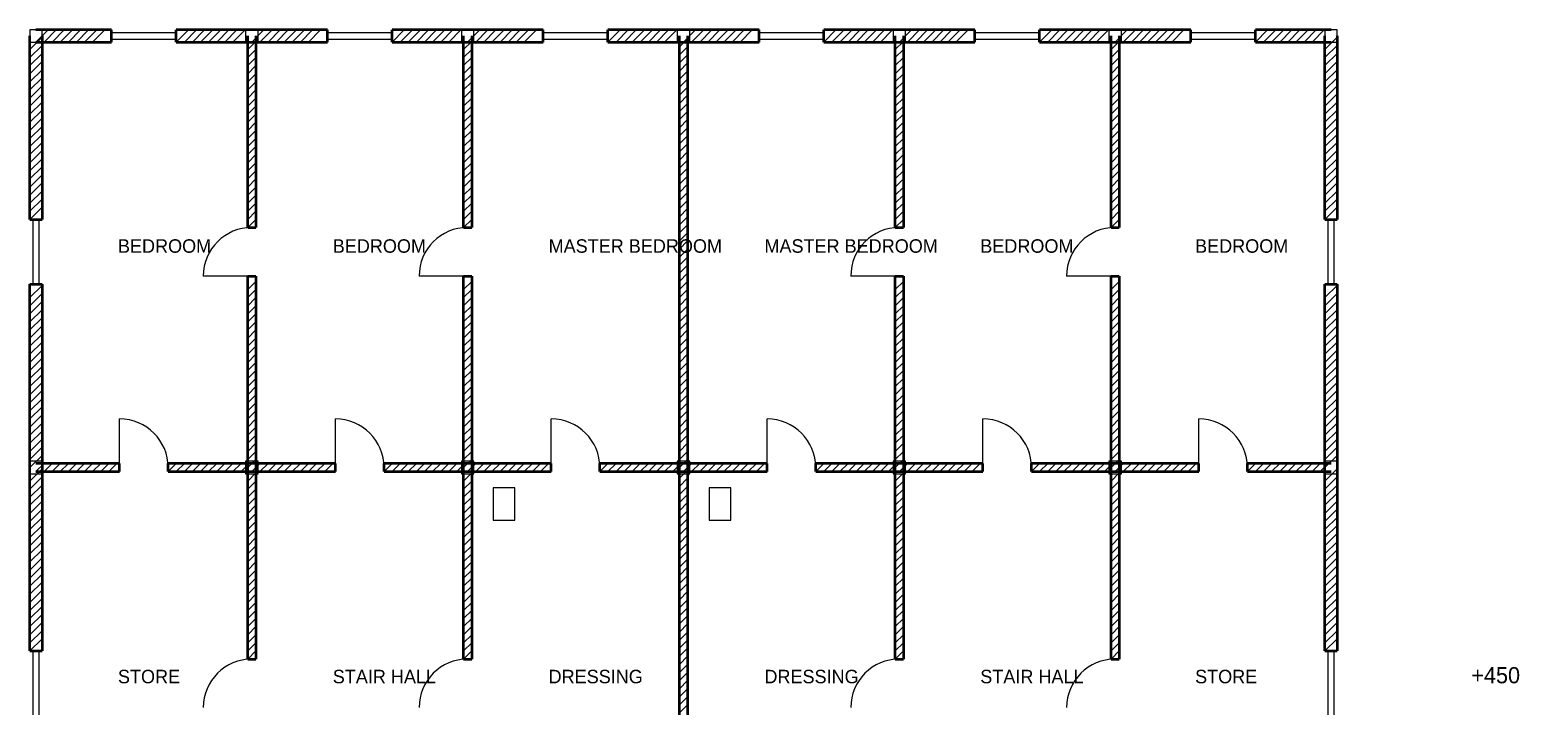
# Model space of a CAD drawing. Header units: millimetres. Extents: x -115 to 209599, y -4269 to 24115.
# Drawn here: x -115 to 27488, y 11575 to 24115 of the extents above; entities that cross this region are included whole.
import ezdxf

# ---------------------------------------------------------------- set-up
doc = ezdxf.new("R2010")
doc.units = ezdxf.units.MM
for name, color, linetype in [('COLUMN', 5, 'CONTINUOUS'), ('DOOR', 3, 'CONTINUOUS'), ('SANITARY', 7, 'CONTINUOUS'), ('TEXT', 6, 'CONTINUOUS'), ('WALL', 4, 'CONTINUOUS'), ('WIND', 2, 'CONTINUOUS')]:
    doc.layers.add(name, color=color, linetype=linetype)

msp = doc.modelspace()

# ---------------------------------------------------------------- linework, layer by layer
at = {"layer": 'COLUMN'}
for points in [[(-115, 23885), (115, 23885), (115, 24115), (-115, 24115)], [(3885, 23885), (4115, 23885), (4115, 24115), (3885, 24115)], [(7885, 23885), (8115, 23885), (8115, 24115), (7885, 24115)], [(11885, 23885), (12115, 23885), (12115, 24115), (11885, 24115)], [(15885, 23885), (16115, 23885), (16115, 24115), (15885, 24115)], [(19885, 23885), (20115, 23885), (20115, 24115), (19885, 24115)], [(23885, 23885), (24115, 23885), (24115, 24115), (23885, 24115)], [(-115, 15885), (115, 15885), (115, 16115), (-115, 16115)], [(3885, 15885), (4115, 15885), (4115, 16115), (3885, 16115)], [(7885, 15885), (8115, 15885), (8115, 16115), (7885, 16115)], [(11885, 15885), (12115, 15885), (12115, 16115), (11885, 16115)], [(15885, 15885), (16115, 15885), (16115, 16115), (15885, 16115)], [(19885, 15885), (20115, 15885), (20115, 16115), (19885, 16115)], [(23885, 15885), (24115, 15885), (24115, 16115), (23885, 16115)]]:
    msp.add_lwpolyline(points, close=True, dxfattribs=at)
at = {"layer": 'DOOR'}
for p, q in [((4000, 19550), (3100, 19550)), ((8000, 19550), (7100, 19550)), ((16000, 19550), (15100, 19550)), ((20000, 19550), (19100, 19550)), ((1550, 16000), (1550, 16900)), ((5550, 16000), (5550, 16900)), ((9550, 16000), (9550, 16900)), ((13550, 16000), (13550, 16900)), ((17550, 16000), (17550, 16900)), ((21550, 16000), (21550, 16900))]:
    msp.add_line(p, q, dxfattribs=at)
for centre, start, end in [((4000, 19550), 90, 180), ((8000, 19550), 90, 180), ((16000, 19550), 90, 180), ((20000, 19550), 90, 180), ((1550, 16000), 0, 90), ((5550, 16000), 0, 90), ((9550, 16000), 0, 90), ((13550, 16000), 0, 90), ((17550, 16000), 0, 90), ((21550, 16000), 0, 90), ((4000, 11550), 90, 180), ((8000, 11550), 90, 180), ((16000, 11550), 90, 180), ((20000, 11550), 90, 180)]:
    msp.add_arc(centre, 900, start, end, dxfattribs=at)
at = {"layer": 'SANITARY'}
for points in [[(8475, 15025), (8875, 15025), (8875, 15625), (8475, 15625)], [(12475, 15025), (12875, 15025), (12875, 15625), (12475, 15625)]]:
    msp.add_lwpolyline(points, close=True, dxfattribs=at)
at = {"layer": 'WALL', "lineweight": 50}
for p, q in [((1400, 24112.5), (0, 24112.5)), ((1400, 23887.5), (1400, 24112.5)), ((4000, 24112.5), (2600, 24112.5)), ((2600, 23887.5), (2600, 24112.5)), ((5400, 24112.5), (4000, 24112.5)), ((5400, 23887.5), (5400, 24112.5)), ((8000, 24112.5), (6600, 24112.5)), ((6600, 23887.5), (6600, 24112.5)), ((9400, 24112.5), (8000, 24112.5)), ((9400, 23887.5), (9400, 24112.5)), ((12000, 24112.5), (10600, 24112.5)), ((10600, 23887.5), (10600, 24112.5)), ((13400, 24112.5), (12000, 24112.5)), ((13400, 23887.5), (13400, 24112.5)), ((16000, 24112.5), (14600, 24112.5)), ((14600, 23887.5), (14600, 24112.5)), ((17400, 24112.5), (16000, 24112.5)), ((17400, 23887.5), (17400, 24112.5)), ((20000, 24112.5), (18600, 24112.5)), ((18600, 23887.5), (18600, 24112.5)), ((21400, 24112.5), (20000, 24112.5)), ((21400, 23887.5), (21400, 24112.5)), ((24000, 24112.5), (22600, 24112.5)), ((22600, 23887.5), (22600, 24112.5)), ((-112.5, 20600), (-112.5, 24000)), ((0, 23887.5), (1400, 23887.5)), ((112.5, 24000), (112.5, 20600)), ((2600, 23887.5), (4000, 23887.5)), ((3925, 20450), (3925, 24000)), ((4000, 23887.5), (5400, 23887.5)), ((4075, 24000), (4075, 20450)), ((6600, 23887.5), (8000, 23887.5)), ((7925, 20450), (7925, 24000)), ((8000, 23887.5), (9400, 23887.5)), ((8075, 24000), (8075, 20450)), ((10600, 23887.5), (12000, 23887.5)), ((11925, 16000), (11925, 24000)), ((12000, 23887.5), (13400, 23887.5)), ((12075, 24000), (12075, 16000)), ((14600, 23887.5), (16000, 23887.5)), ((15925, 20450), (15925, 24000)), ((16000, 23887.5), (17400, 23887.5)), ((16075, 24000), (16075, 20450)), ((18600, 23887.5), (20000, 23887.5)), ((19925, 20450), (19925, 24000)), ((20000, 23887.5), (21400, 23887.5)), ((20075, 24000), (20075, 20450)), ((22600, 23887.5), (24000, 23887.5)), ((23887.5, 20600), (23887.5, 24000)), ((24112.5, 24000), (24112.5, 20600)), ((-112.5, 20600), (112.5, 20600)), ((3925, 20450), (4075, 20450)), ((7925, 20450), (8075, 20450)), ((15925, 20450), (16075, 20450)), ((19925, 20450), (20075, 20450)), ((23887.5, 20600), (24112.5, 20600)), ((-112.5, 16000), (-112.5, 19400)), ((-112.5, 19400), (112.5, 19400)), ((112.5, 19400), (112.5, 16000)), ((3925, 16000), (3925, 19550)), ((3925, 19550), (4075, 19550)), ((4075, 19550), (4075, 16000)), ((7925, 16000), (7925, 19550)), ((7925, 19550), (8075, 19550)), ((8075, 19550), (8075, 16000)), ((15925, 16000), (15925, 19550)), ((15925, 19550), (16075, 19550)), ((16075, 19550), (16075, 16000)), ((19925, 16000), (19925, 19550)), ((19925, 19550), (20075, 19550)), ((20075, 19550), (20075, 16000)), ((23887.5, 16000), (23887.5, 19400)), ((23887.5, 19400), (24112.5, 19400)), ((24112.5, 19400), (24112.5, 16000)), ((1550, 16075), (0, 16075)), ((1550, 15925), (1550, 16075)), ((4000, 16075), (2450, 16075)), ((2450, 15925), (2450, 16075)), ((5550, 16075), (4000, 16075)), ((5550, 15925), (5550, 16075)), ((8000, 16075), (6450, 16075)), ((6450, 15925), (6450, 16075)), ((9550, 16075), (8000, 16075)), ((9550, 15925), (9550, 16075)), ((12000, 16075), (10450, 16075)), ((10450, 15925), (10450, 16075)), ((13550, 16075), (12000, 16075)), ((13550, 15925), (13550, 16075)), ((16000, 16075), (14450, 16075)), ((14450, 15925), (14450, 16075)), ((17550, 16075), (16000, 16075)), ((17550, 15925), (17550, 16075)), ((20000, 16075), (18450, 16075)), ((18450, 15925), (18450, 16075)), ((21550, 16075), (20000, 16075)), ((21550, 15925), (21550, 16075)), ((24000, 16075), (22450, 16075)), ((22450, 15925), (22450, 16075)), ((-112.5, 12600), (-112.5, 16000)), ((0, 15925), (1550, 15925)), ((112.5, 16000), (112.5, 12600)), ((2450, 15925), (4000, 15925)), ((3925, 12450), (3925, 16000)), ((4000, 15925), (5550, 15925)), ((4075, 16000), (4075, 12450)), ((6450, 15925), (8000, 15925)), ((7925, 12450), (7925, 16000)), ((8000, 15925), (9550, 15925)), ((8075, 16000), (8075, 12450)), ((10450, 15925), (12000, 15925)), ((11925, 8000), (11925, 16000)), ((12000, 15925), (13550, 15925)), ((12075, 16000), (12075, 8000)), ((14450, 15925), (16000, 15925)), ((15925, 12450), (15925, 16000)), ((16000, 15925), (17550, 15925)), ((16075, 16000), (16075, 12450)), ((18450, 15925), (20000, 15925)), ((19925, 12450), (19925, 16000)), ((20000, 15925), (21550, 15925)), ((20075, 16000), (20075, 12450)), ((22450, 15925), (24000, 15925)), ((23887.5, 12600), (23887.5, 16000)), ((24112.5, 16000), (24112.5, 12600)), ((-112.5, 12600), (112.5, 12600)), ((3925, 12450), (4075, 12450)), ((7925, 12450), (8075, 12450)), ((15925, 12450), (16075, 12450)), ((19925, 12450), (20075, 12450)), ((23887.5, 12600), (24112.5, 12600))]:
    msp.add_line(p, q, dxfattribs=at)
at = {"layer": 'WALL'}
for p, q in [((0, 23887.5), (225, 24112.5)), ((150, 23887.5), (375, 24112.5)), ((300, 23887.5), (525, 24112.5)), ((450, 23887.5), (675, 24112.5)), ((600, 23887.5), (825, 24112.5)), ((750, 23887.5), (975, 24112.5)), ((900, 23887.5), (1125, 24112.5)), ((1050, 23887.5), (1275, 24112.5)), ((2600, 23887.5), (2825, 24112.5)), ((2750, 23887.5), (2975, 24112.5)), ((2900, 23887.5), (3125, 24112.5)), ((3050, 23887.5), (3275, 24112.5)), ((3200, 23887.5), (3425, 24112.5)), ((3350, 23887.5), (3575, 24112.5)), ((3500, 23887.5), (3725, 24112.5)), ((3650, 23887.5), (3875, 24112.5)), ((4000, 23887.5), (4225, 24112.5)), ((4150, 23887.5), (4375, 24112.5)), ((4300, 23887.5), (4525, 24112.5)), ((4450, 23887.5), (4675, 24112.5)), ((4600, 23887.5), (4825, 24112.5)), ((4750, 23887.5), (4975, 24112.5)), ((4900, 23887.5), (5125, 24112.5)), ((5050, 23887.5), (5275, 24112.5)), ((6600, 23887.5), (6825, 24112.5)), ((6750, 23887.5), (6975, 24112.5)), ((6900, 23887.5), (7125, 24112.5)), ((7050, 23887.5), (7275, 24112.5)), ((7200, 23887.5), (7425, 24112.5)), ((7350, 23887.5), (7575, 24112.5)), ((7500, 23887.5), (7725, 24112.5)), ((7650, 23887.5), (7875, 24112.5)), ((8000, 23887.5), (8225, 24112.5)), ((8150, 23887.5), (8375, 24112.5)), ((8300, 23887.5), (8525, 24112.5)), ((8450, 23887.5), (8675, 24112.5)), ((8600, 23887.5), (8825, 24112.5)), ((8750, 23887.5), (8975, 24112.5)), ((8900, 23887.5), (9125, 24112.5)), ((9050, 23887.5), (9275, 24112.5)), ((10600, 23887.5), (10825, 24112.5)), ((10750, 23887.5), (10975, 24112.5)), ((10900, 23887.5), (11125, 24112.5)), ((11050, 23887.5), (11275, 24112.5)), ((11200, 23887.5), (11425, 24112.5)), ((11350, 23887.5), (11575, 24112.5)), ((11500, 23887.5), (11725, 24112.5)), ((11650, 23887.5), (11875, 24112.5)), ((12000, 23887.5), (12225, 24112.5)), ((12150, 23887.5), (12375, 24112.5)), ((12300, 23887.5), (12525, 24112.5)), ((12450, 23887.5), (12675, 24112.5)), ((12600, 23887.5), (12825, 24112.5)), ((12750, 23887.5), (12975, 24112.5)), ((12900, 23887.5), (13125, 24112.5)), ((13050, 23887.5), (13275, 24112.5)), ((14600, 23887.5), (14825, 24112.5)), ((14750, 23887.5), (14975, 24112.5)), ((14900, 23887.5), (15125, 24112.5)), ((15050, 23887.5), (15275, 24112.5)), ((15200, 23887.5), (15425, 24112.5)), ((15350, 23887.5), (15575, 24112.5)), ((15500, 23887.5), (15725, 24112.5)), ((15650, 23887.5), (15875, 24112.5)), ((16000, 23887.5), (16225, 24112.5)), ((16150, 23887.5), (16375, 24112.5)), ((16300, 23887.5), (16525, 24112.5)), ((16450, 23887.5), (16675, 24112.5)), ((16600, 23887.5), (16825, 24112.5)), ((16750, 23887.5), (16975, 24112.5)), ((16900, 23887.5), (17125, 24112.5)), ((17050, 23887.5), (17275, 24112.5)), ((18600, 23887.5), (18825, 24112.5)), ((18750, 23887.5), (18975, 24112.5)), ((18900, 23887.5), (19125, 24112.5)), ((19050, 23887.5), (19275, 24112.5)), ((19200, 23887.5), (19425, 24112.5)), ((19350, 23887.5), (19575, 24112.5)), ((19500, 23887.5), (19725, 24112.5)), ((19650, 23887.5), (19875, 24112.5)), ((20000, 23887.5), (20225, 24112.5)), ((20150, 23887.5), (20375, 24112.5)), ((20300, 23887.5), (20525, 24112.5)), ((20450, 23887.5), (20675, 24112.5)), ((20600, 23887.5), (20825, 24112.5)), ((20750, 23887.5), (20975, 24112.5)), ((20900, 23887.5), (21125, 24112.5)), ((21050, 23887.5), (21275, 24112.5)), ((22600, 23887.5), (22825, 24112.5)), ((22750, 23887.5), (22975, 24112.5)), ((22900, 23887.5), (23125, 24112.5)), ((23050, 23887.5), (23275, 24112.5)), ((23200, 23887.5), (23425, 24112.5)), ((23350, 23887.5), (23575, 24112.5)), ((23500, 23887.5), (23725, 24112.5)), ((23650, 23887.5), (23875, 24112.5)), ((-112.5, 23750), (112.5, 23975)), ((-112.5, 23600), (112.5, 23825)), ((3925, 23750), (4075, 23900)), ((3925, 23600), (4075, 23750)), ((7925, 23750), (8075, 23900)), ((7925, 23600), (8075, 23750)), ((11925, 23800), (12075, 23950)), ((11925, 23650), (12075, 23800)), ((15925, 23750), (16075, 23900)), ((15925, 23600), (16075, 23750)), ((19925, 23750), (20075, 23900)), ((19925, 23600), (20075, 23750)), ((23887.5, 23750), (24112.5, 23975)), ((23887.5, 23600), (24112.5, 23825)), ((-112.5, 23450), (112.5, 23675)), ((-112.5, 23300), (112.5, 23525)), ((3925, 23450), (4075, 23600)), ((7925, 23450), (8075, 23600)), ((11925, 23500), (12075, 23650)), ((11925, 23350), (12075, 23500)), ((15925, 23450), (16075, 23600)), ((19925, 23450), (20075, 23600)), ((23887.5, 23450), (24112.5, 23675)), ((23887.5, 23300), (24112.5, 23525)), ((-112.5, 23150), (112.5, 23375)), ((-112.5, 23000), (112.5, 23225)), ((3925, 23300), (4075, 23450)), ((3925, 23150), (4075, 23300)), ((7925, 23300), (8075, 23450)), ((7925, 23150), (8075, 23300)), ((11925, 23200), (12075, 23350)), ((11925, 23050), (12075, 23200)), ((15925, 23300), (16075, 23450)), ((15925, 23150), (16075, 23300)), ((19925, 23300), (20075, 23450)), ((19925, 23150), (20075, 23300)), ((23887.5, 23150), (24112.5, 23375)), ((23887.5, 23000), (24112.5, 23225)), ((-112.5, 22850), (112.5, 23075)), ((-112.5, 22700), (112.5, 22925)), ((3925, 23000), (4075, 23150)), ((3925, 22850), (4075, 23000)), ((7925, 23000), (8075, 23150)), ((7925, 22850), (8075, 23000)), ((11925, 22900), (12075, 23050)), ((15925, 23000), (16075, 23150)), ((15925, 22850), (16075, 23000)), ((19925, 23000), (20075, 23150)), ((19925, 22850), (20075, 23000)), ((23887.5, 22850), (24112.5, 23075)), ((23887.5, 22700), (24112.5, 22925)), ((-112.5, 22550), (112.5, 22775)), ((3925, 22700), (4075, 22850)), ((3925, 22550), (4075, 22700)), ((7925, 22700), (8075, 22850)), ((7925, 22550), (8075, 22700)), ((11925, 22750), (12075, 22900)), ((11925, 22600), (12075, 22750)), ((15925, 22700), (16075, 22850)), ((15925, 22550), (16075, 22700)), ((19925, 22700), (20075, 22850)), ((19925, 22550), (20075, 22700)), ((23887.5, 22550), (24112.5, 22775)), ((-112.5, 22400), (112.5, 22625)), ((-112.5, 22250), (112.5, 22475)), ((3925, 22400), (4075, 22550)), ((3925, 22250), (4075, 22400)), ((7925, 22400), (8075, 22550)), ((7925, 22250), (8075, 22400)), ((11925, 22450), (12075, 22600)), ((11925, 22300), (12075, 22450)), ((15925, 22400), (16075, 22550)), ((15925, 22250), (16075, 22400)), ((19925, 22400), (20075, 22550)), ((19925, 22250), (20075, 22400)), ((23887.5, 22400), (24112.5, 22625)), ((23887.5, 22250), (24112.5, 22475)), ((-112.5, 22100), (112.5, 22325)), ((-112.5, 21950), (112.5, 22175)), ((3925, 22100), (4075, 22250)), ((3925, 21950), (4075, 22100)), ((7925, 22100), (8075, 22250)), ((7925, 21950), (8075, 22100)), ((11925, 22150), (12075, 22300)), ((11925, 22000), (12075, 22150)), ((15925, 22100), (16075, 22250)), ((15925, 21950), (16075, 22100)), ((19925, 22100), (20075, 22250)), ((19925, 21950), (20075, 22100)), ((23887.5, 22100), (24112.5, 22325)), ((23887.5, 21950), (24112.5, 22175)), ((-112.5, 21800), (112.5, 22025)), ((-112.5, 21650), (112.5, 21875)), ((3925, 21800), (4075, 21950)), ((7925, 21800), (8075, 21950)), ((11925, 21850), (12075, 22000)), ((11925, 21700), (12075, 21850)), ((15925, 21800), (16075, 21950)), ((19925, 21800), (20075, 21950)), ((23887.5, 21800), (24112.5, 22025)), ((23887.5, 21650), (24112.5, 21875)), ((-112.5, 21500), (112.5, 21725)), ((-112.5, 21350), (112.5, 21575)), ((3925, 21650), (4075, 21800)), ((3925, 21500), (4075, 21650)), ((7925, 21650), (8075, 21800)), ((7925, 21500), (8075, 21650)), ((11925, 21550), (12075, 21700)), ((11925, 21400), (12075, 21550)), ((15925, 21650), (16075, 21800)), ((15925, 21500), (16075, 21650)), ((19925, 21650), (20075, 21800)), ((19925, 21500), (20075, 21650)), ((23887.5, 21500), (24112.5, 21725)), ((23887.5, 21350), (24112.5, 21575)), ((-112.5, 21200), (112.5, 21425)), ((-112.5, 21050), (112.5, 21275)), ((3925, 21350), (4075, 21500)), ((3925, 21200), (4075, 21350)), ((7925, 21350), (8075, 21500)), ((7925, 21200), (8075, 21350)), ((11925, 21250), (12075, 21400)), ((15925, 21350), (16075, 21500)), ((15925, 21200), (16075, 21350)), ((19925, 21350), (20075, 21500)), ((19925, 21200), (20075, 21350)), ((23887.5, 21200), (24112.5, 21425)), ((23887.5, 21050), (24112.5, 21275)), ((-112.5, 20900), (112.5, 21125)), ((3925, 21050), (4075, 21200)), ((3925, 20900), (4075, 21050)), ((7925, 21050), (8075, 21200)), ((7925, 20900), (8075, 21050)), ((11925, 21100), (12075, 21250)), ((11925, 20950), (12075, 21100)), ((15925, 21050), (16075, 21200)), ((15925, 20900), (16075, 21050)), ((19925, 21050), (20075, 21200)), ((19925, 20900), (20075, 21050)), ((23887.5, 20900), (24112.5, 21125)), ((-112.5, 20750), (112.5, 20975)), ((-112.5, 20600), (112.5, 20825)), ((3925, 20750), (4075, 20900)), ((3925, 20600), (4075, 20750)), ((7925, 20750), (8075, 20900)), ((7925, 20600), (8075, 20750)), ((11925, 20800), (12075, 20950)), ((11925, 20650), (12075, 20800)), ((15925, 20750), (16075, 20900)), ((15925, 20600), (16075, 20750)), ((19925, 20750), (20075, 20900)), ((19925, 20600), (20075, 20750)), ((23887.5, 20750), (24112.5, 20975)), ((23887.5, 20600), (24112.5, 20825)), ((3925, 20450), (4075, 20600)), ((7925, 20450), (8075, 20600)), ((11925, 20500), (12075, 20650)), ((11925, 20350), (12075, 20500)), ((15925, 20450), (16075, 20600)), ((19925, 20450), (20075, 20600)), ((11925, 20200), (12075, 20350)), ((11925, 20050), (12075, 20200)), ((11925, 19900), (12075, 20050)), ((11925, 19750), (12075, 19900)), ((11925, 19600), (12075, 19750)), ((11925, 19450), (12075, 19600)), ((-112.5, 19150), (112.5, 19375)), ((3925, 19300), (4075, 19450)), ((7925, 19300), (8075, 19450)), ((11925, 19300), (12075, 19450)), ((15925, 19300), (16075, 19450)), ((19925, 19300), (20075, 19450)), ((23887.5, 19150), (24112.5, 19375)), ((-112.5, 19000), (112.5, 19225)), ((-112.5, 18850), (112.5, 19075)), ((3925, 19150), (4075, 19300)), ((3925, 19000), (4075, 19150)), ((7925, 19150), (8075, 19300)), ((7925, 19000), (8075, 19150)), ((11925, 19150), (12075, 19300)), ((11925, 19000), (12075, 19150)), ((15925, 19150), (16075, 19300)), ((15925, 19000), (16075, 19150)), ((19925, 19150), (20075, 19300)), ((19925, 19000), (20075, 19150)), ((23887.5, 19000), (24112.5, 19225)), ((23887.5, 18850), (24112.5, 19075)), ((-112.5, 18700), (112.5, 18925)), ((-112.5, 18550), (112.5, 18775)), ((3925, 18850), (4075, 19000)), ((3925, 18700), (4075, 18850)), ((7925, 18850), (8075, 19000)), ((7925, 18700), (8075, 18850)), ((11925, 18850), (12075, 19000)), ((11925, 18700), (12075, 18850)), ((15925, 18850), (16075, 19000)), ((15925, 18700), (16075, 18850)), ((19925, 18850), (20075, 19000)), ((19925, 18700), (20075, 18850)), ((23887.5, 18700), (24112.5, 18925)), ((23887.5, 18550), (24112.5, 18775)), ((-112.5, 18400), (112.5, 18625)), ((3925, 18550), (4075, 18700)), ((3925, 18400), (4075, 18550)), ((7925, 18550), (8075, 18700)), ((7925, 18400), (8075, 18550)), ((11925, 18550), (12075, 18700)), ((11925, 18400), (12075, 18550)), ((15925, 18550), (16075, 18700)), ((15925, 18400), (16075, 18550)), ((19925, 18550), (20075, 18700)), ((19925, 18400), (20075, 18550)), ((23887.5, 18400), (24112.5, 18625)), ((-112.5, 18250), (112.5, 18475)), ((-112.5, 18100), (112.5, 18325)), ((3925, 18250), (4075, 18400)), ((3925, 18100), (4075, 18250)), ((7925, 18250), (8075, 18400)), ((7925, 18100), (8075, 18250)), ((11925, 18250), (12075, 18400)), ((11925, 18100), (12075, 18250)), ((15925, 18250), (16075, 18400)), ((15925, 18100), (16075, 18250)), ((19925, 18250), (20075, 18400)), ((19925, 18100), (20075, 18250)), ((23887.5, 18250), (24112.5, 18475)), ((23887.5, 18100), (24112.5, 18325)), ((-112.5, 17950), (112.5, 18175)), ((-112.5, 17800), (112.5, 18025)), ((3925, 17950), (4075, 18100)), ((3925, 17800), (4075, 17950)), ((7925, 17950), (8075, 18100)), ((7925, 17800), (8075, 17950)), ((11925, 17950), (12075, 18100)), ((11925, 17800), (12075, 17950)), ((15925, 17950), (16075, 18100)), ((15925, 17800), (16075, 17950)), ((19925, 17950), (20075, 18100)), ((19925, 17800), (20075, 17950)), ((23887.5, 17950), (24112.5, 18175)), ((23887.5, 17800), (24112.5, 18025)), ((-112.5, 17650), (112.5, 17875)), ((-112.5, 17500), (112.5, 17725)), ((3925, 17650), (4075, 17800)), ((7925, 17650), (8075, 17800)), ((11925, 17650), (12075, 17800)), ((15925, 17650), (16075, 17800)), ((19925, 17650), (20075, 17800)), ((23887.5, 17650), (24112.5, 17875)), ((23887.5, 17500), (24112.5, 17725)), ((-112.5, 17350), (112.5, 17575)), ((-112.5, 17200), (112.5, 17425)), ((3925, 17500), (4075, 17650)), ((3925, 17350), (4075, 17500)), ((7925, 17500), (8075, 17650)), ((7925, 17350), (8075, 17500)), ((11925, 17500), (12075, 17650)), ((11925, 17350), (12075, 17500)), ((15925, 17500), (16075, 17650)), ((15925, 17350), (16075, 17500)), ((19925, 17500), (20075, 17650)), ((19925, 17350), (20075, 17500)), ((23887.5, 17350), (24112.5, 17575)), ((23887.5, 17200), (24112.5, 17425)), ((-112.5, 17050), (112.5, 17275)), ((-112.5, 16900), (112.5, 17125)), ((3925, 17200), (4075, 17350)), ((3925, 17050), (4075, 17200)), ((7925, 17200), (8075, 17350)), ((7925, 17050), (8075, 17200)), ((11925, 17200), (12075, 17350)), ((11925, 17050), (12075, 17200)), ((15925, 17200), (16075, 17350)), ((15925, 17050), (16075, 17200)), ((19925, 17200), (20075, 17350)), ((19925, 17050), (20075, 17200)), ((23887.5, 17050), (24112.5, 17275)), ((23887.5, 16900), (24112.5, 17125)), ((-112.5, 16750), (112.5, 16975)), ((3925, 16900), (4075, 17050)), ((3925, 16750), (4075, 16900)), ((7925, 16900), (8075, 17050)), ((7925, 16750), (8075, 16900)), ((11925, 16900), (12075, 17050)), ((11925, 16750), (12075, 16900)), ((15925, 16900), (16075, 17050)), ((15925, 16750), (16075, 16900)), ((19925, 16900), (20075, 17050)), ((19925, 16750), (20075, 16900)), ((23887.5, 16750), (24112.5, 16975)), ((-112.5, 16600), (112.5, 16825)), ((-112.5, 16450), (112.5, 16675)), ((3925, 16600), (4075, 16750)), ((3925, 16450), (4075, 16600)), ((7925, 16600), (8075, 16750)), ((7925, 16450), (8075, 16600)), ((11925, 16600), (12075, 16750)), ((11925, 16450), (12075, 16600)), ((15925, 16600), (16075, 16750)), ((15925, 16450), (16075, 16600)), ((19925, 16600), (20075, 16750)), ((19925, 16450), (20075, 16600)), ((23887.5, 16600), (24112.5, 16825)), ((23887.5, 16450), (24112.5, 16675)), ((-112.5, 16300), (112.5, 16525)), ((-112.5, 16150), (112.5, 16375)), ((3925, 16300), (4075, 16450)), ((3925, 16150), (4075, 16300)), ((7925, 16300), (8075, 16450)), ((7925, 16150), (8075, 16300)), ((11925, 16300), (12075, 16450)), ((11925, 16150), (12075, 16300)), ((15925, 16300), (16075, 16450)), ((15925, 16150), (16075, 16300)), ((19925, 16300), (20075, 16450)), ((19925, 16150), (20075, 16300)), ((23887.5, 16300), (24112.5, 16525)), ((23887.5, 16150), (24112.5, 16375)), ((-112.5, 16000), (112.5, 16225)), ((0, 15925), (150, 16075)), ((150, 15925), (300, 16075)), ((300, 15925), (450, 16075)), ((450, 15925), (600, 16075)), ((600, 15925), (750, 16075)), ((750, 15925), (900, 16075)), ((900, 15925), (1050, 16075)), ((1050, 15925), (1200, 16075)), ((1200, 15925), (1350, 16075)), ((1350, 15925), (1500, 16075)), ((2450, 15925), (2600, 16075)), ((2600, 15925), (2750, 16075)), ((2750, 15925), (2900, 16075)), ((2900, 15925), (3050, 16075)), ((3050, 15925), (3200, 16075)), ((3200, 15925), (3350, 16075)), ((3350, 15925), (3500, 16075)), ((3500, 15925), (3650, 16075)), ((3650, 15925), (3800, 16075)), ((3800, 15925), (3950, 16075)), ((3925, 16000), (4075, 16150)), ((4000, 15925), (4150, 16075)), ((4150, 15925), (4300, 16075)), ((4300, 15925), (4450, 16075)), ((4450, 15925), (4600, 16075)), ((4600, 15925), (4750, 16075)), ((4750, 15925), (4900, 16075)), ((4900, 15925), (5050, 16075)), ((5050, 15925), (5200, 16075)), ((5200, 15925), (5350, 16075)), ((5350, 15925), (5500, 16075)), ((6450, 15925), (6600, 16075)), ((6600, 15925), (6750, 16075)), ((6750, 15925), (6900, 16075)), ((6900, 15925), (7050, 16075)), ((7050, 15925), (7200, 16075)), ((7200, 15925), (7350, 16075)), ((7350, 15925), (7500, 16075)), ((7500, 15925), (7650, 16075)), ((7650, 15925), (7800, 16075)), ((7800, 15925), (7950, 16075)), ((7925, 16000), (8075, 16150)), ((8000, 15925), (8150, 16075)), ((8150, 15925), (8300, 16075)), ((8300, 15925), (8450, 16075)), ((8450, 15925), (8600, 16075)), ((8600, 15925), (8750, 16075)), ((8750, 15925), (8900, 16075)), ((8900, 15925), (9050, 16075)), ((9050, 15925), (9200, 16075)), ((9200, 15925), (9350, 16075)), ((9350, 15925), (9500, 16075)), ((10450, 15925), (10600, 16075)), ((10600, 15925), (10750, 16075)), ((10750, 15925), (10900, 16075)), ((10900, 15925), (11050, 16075)), ((11050, 15925), (11200, 16075)), ((11200, 15925), (11350, 16075)), ((11350, 15925), (11500, 16075)), ((11500, 15925), (11650, 16075)), ((11650, 15925), (11800, 16075)), ((11800, 15925), (11950, 16075)), ((11925, 16000), (12075, 16150)), ((12000, 15925), (12150, 16075)), ((12150, 15925), (12300, 16075)), ((12300, 15925), (12450, 16075)), ((12450, 15925), (12600, 16075)), ((12600, 15925), (12750, 16075)), ((12750, 15925), (12900, 16075)), ((12900, 15925), (13050, 16075)), ((13050, 15925), (13200, 16075)), ((13200, 15925), (13350, 16075)), ((13350, 15925), (13500, 16075)), ((14450, 15925), (14600, 16075)), ((14600, 15925), (14750, 16075)), ((14750, 15925), (14900, 16075)), ((14900, 15925), (15050, 16075)), ((15050, 15925), (15200, 16075)), ((15200, 15925), (15350, 16075)), ((15350, 15925), (15500, 16075)), ((15500, 15925), (15650, 16075)), ((15650, 15925), (15800, 16075)), ((15800, 15925), (15950, 16075)), ((15925, 16000), (16075, 16150)), ((16000, 15925), (16150, 16075)), ((16150, 15925), (16300, 16075)), ((16300, 15925), (16450, 16075)), ((16450, 15925), (16600, 16075)), ((16600, 15925), (16750, 16075)), ((16750, 15925), (16900, 16075)), ((16900, 15925), (17050, 16075)), ((17050, 15925), (17200, 16075)), ((17200, 15925), (17350, 16075)), ((17350, 15925), (17500, 16075)), ((18450, 15925), (18600, 16075)), ((18600, 15925), (18750, 16075)), ((18750, 15925), (18900, 16075)), ((18900, 15925), (19050, 16075)), ((19050, 15925), (19200, 16075)), ((19200, 15925), (19350, 16075)), ((19350, 15925), (19500, 16075)), ((19500, 15925), (19650, 16075)), ((19650, 15925), (19800, 16075)), ((19800, 15925), (19950, 16075)), ((19925, 16000), (20075, 16150)), ((20000, 15925), (20150, 16075)), ((20150, 15925), (20300, 16075)), ((20300, 15925), (20450, 16075)), ((20450, 15925), (20600, 16075)), ((20600, 15925), (20750, 16075)), ((20750, 15925), (20900, 16075)), ((20900, 15925), (21050, 16075)), ((21050, 15925), (21200, 16075)), ((21200, 15925), (21350, 16075)), ((21350, 15925), (21500, 16075)), ((22450, 15925), (22600, 16075)), ((22600, 15925), (22750, 16075)), ((22750, 15925), (22900, 16075)), ((22900, 15925), (23050, 16075)), ((23050, 15925), (23200, 16075)), ((23200, 15925), (23350, 16075)), ((23350, 15925), (23500, 16075)), ((23500, 15925), (23650, 16075)), ((23650, 15925), (23800, 16075)), ((23800, 15925), (23950, 16075)), ((23887.5, 16000), (24112.5, 16225)), ((-112.5, 15750), (112.5, 15975)), ((-112.5, 15600), (112.5, 15825)), ((3925, 15750), (4075, 15900)), ((3925, 15600), (4075, 15750)), ((7925, 15750), (8075, 15900)), ((7925, 15600), (8075, 15750)), ((11925, 15800), (12075, 15950)), ((11925, 15650), (12075, 15800)), ((15925, 15750), (16075, 15900)), ((15925, 15600), (16075, 15750)), ((19925, 15750), (20075, 15900)), ((19925, 15600), (20075, 15750)), ((23887.5, 15750), (24112.5, 15975)), ((23887.5, 15600), (24112.5, 15825)), ((-112.5, 15450), (112.5, 15675)), ((-112.5, 15300), (112.5, 15525)), ((3925, 15450), (4075, 15600)), ((7925, 15450), (8075, 15600)), ((11925, 15500), (12075, 15650)), ((11925, 15350), (12075, 15500)), ((15925, 15450), (16075, 15600)), ((19925, 15450), (20075, 15600)), ((23887.5, 15450), (24112.5, 15675)), ((23887.5, 15300), (24112.5, 15525)), ((-112.5, 15150), (112.5, 15375)), ((-112.5, 15000), (112.5, 15225)), ((3925, 15300), (4075, 15450)), ((3925, 15150), (4075, 15300)), ((7925, 15300), (8075, 15450)), ((7925, 15150), (8075, 15300)), ((11925, 15200), (12075, 15350)), ((11925, 15050), (12075, 15200)), ((15925, 15300), (16075, 15450)), ((15925, 15150), (16075, 15300)), ((19925, 15300), (20075, 15450)), ((19925, 15150), (20075, 15300)), ((23887.5, 15150), (24112.5, 15375)), ((23887.5, 15000), (24112.5, 15225)), ((-112.5, 14850), (112.5, 15075)), ((-112.5, 14700), (112.5, 14925)), ((3925, 15000), (4075, 15150)), ((3925, 14850), (4075, 15000)), ((7925, 15000), (8075, 15150)), ((7925, 14850), (8075, 15000)), ((11925, 14900), (12075, 15050)), ((15925, 15000), (16075, 15150)), ((15925, 14850), (16075, 15000)), ((19925, 15000), (20075, 15150)), ((19925, 14850), (20075, 15000)), ((23887.5, 14850), (24112.5, 15075)), ((23887.5, 14700), (24112.5, 14925)), ((-112.5, 14550), (112.5, 14775)), ((3925, 14700), (4075, 14850)), ((3925, 14550), (4075, 14700)), ((7925, 14700), (8075, 14850)), ((7925, 14550), (8075, 14700)), ((11925, 14750), (12075, 14900)), ((11925, 14600), (12075, 14750)), ((15925, 14700), (16075, 14850)), ((15925, 14550), (16075, 14700)), ((19925, 14700), (20075, 14850)), ((19925, 14550), (20075, 14700)), ((23887.5, 14550), (24112.5, 14775)), ((-112.5, 14400), (112.5, 14625)), ((-112.5, 14250), (112.5, 14475)), ((3925, 14400), (4075, 14550)), ((3925, 14250), (4075, 14400)), ((7925, 14400), (8075, 14550)), ((7925, 14250), (8075, 14400)), ((11925, 14450), (12075, 14600)), ((11925, 14300), (12075, 14450)), ((15925, 14400), (16075, 14550)), ((15925, 14250), (16075, 14400)), ((19925, 14400), (20075, 14550)), ((19925, 14250), (20075, 14400)), ((23887.5, 14400), (24112.5, 14625)), ((23887.5, 14250), (24112.5, 14475)), ((-112.5, 14100), (112.5, 14325)), ((-112.5, 13950), (112.5, 14175)), ((3925, 14100), (4075, 14250)), ((3925, 13950), (4075, 14100)), ((7925, 14100), (8075, 14250)), ((7925, 13950), (8075, 14100)), ((11925, 14150), (12075, 14300)), ((11925, 14000), (12075, 14150)), ((15925, 14100), (16075, 14250)), ((15925, 13950), (16075, 14100)), ((19925, 14100), (20075, 14250)), ((19925, 13950), (20075, 14100)), ((23887.5, 14100), (24112.5, 14325)), ((23887.5, 13950), (24112.5, 14175)), ((-112.5, 13800), (112.5, 14025)), ((-112.5, 13650), (112.5, 13875)), ((3925, 13800), (4075, 13950)), ((7925, 13800), (8075, 13950)), ((11925, 13850), (12075, 14000)), ((11925, 13700), (12075, 13850)), ((15925, 13800), (16075, 13950)), ((19925, 13800), (20075, 13950)), ((23887.5, 13800), (24112.5, 14025)), ((23887.5, 13650), (24112.5, 13875)), ((-112.5, 13500), (112.5, 13725)), ((-112.5, 13350), (112.5, 13575)), ((3925, 13650), (4075, 13800)), ((3925, 13500), (4075, 13650)), ((7925, 13650), (8075, 13800)), ((7925, 13500), (8075, 13650)), ((11925, 13550), (12075, 13700)), ((11925, 13400), (12075, 13550)), ((15925, 13650), (16075, 13800)), ((15925, 13500), (16075, 13650)), ((19925, 13650), (20075, 13800)), ((19925, 13500), (20075, 13650)), ((23887.5, 13500), (24112.5, 13725)), ((23887.5, 13350), (24112.5, 13575)), ((-112.5, 13200), (112.5, 13425)), ((-112.5, 13050), (112.5, 13275)), ((3925, 13350), (4075, 13500)), ((3925, 13200), (4075, 13350)), ((7925, 13350), (8075, 13500)), ((7925, 13200), (8075, 13350)), ((11925, 13250), (12075, 13400)), ((11925, 13100), (12075, 13250)), ((15925, 13350), (16075, 13500)), ((15925, 13200), (16075, 13350)), ((19925, 13350), (20075, 13500)), ((19925, 13200), (20075, 13350)), ((23887.5, 13200), (24112.5, 13425)), ((23887.5, 13050), (24112.5, 13275)), ((-112.5, 12900), (112.5, 13125)), ((-112.5, 12750), (112.5, 12975)), ((3925, 13050), (4075, 13200)), ((3925, 12900), (4075, 13050)), ((7925, 13050), (8075, 13200)), ((7925, 12900), (8075, 13050)), ((11925, 12950), (12075, 13100)), ((15925, 13050), (16075, 13200)), ((15925, 12900), (16075, 13050)), ((19925, 13050), (20075, 13200)), ((19925, 12900), (20075, 13050)), ((23887.5, 12900), (24112.5, 13125)), ((23887.5, 12750), (24112.5, 12975)), ((-112.5, 12600), (112.5, 12825)), ((3925, 12750), (4075, 12900)), ((3925, 12600), (4075, 12750)), ((7925, 12750), (8075, 12900)), ((7925, 12600), (8075, 12750)), ((11925, 12800), (12075, 12950)), ((11925, 12650), (12075, 12800)), ((15925, 12750), (16075, 12900)), ((15925, 12600), (16075, 12750)), ((19925, 12750), (20075, 12900)), ((19925, 12600), (20075, 12750)), ((23887.5, 12600), (24112.5, 12825)), ((3925, 12450), (4075, 12600)), ((7925, 12450), (8075, 12600)), ((11925, 12500), (12075, 12650)), ((11925, 12350), (12075, 12500)), ((15925, 12450), (16075, 12600)), ((19925, 12450), (20075, 12600)), ((11925, 12200), (12075, 12350)), ((11925, 12050), (12075, 12200)), ((11925, 11900), (12075, 12050)), ((11925, 11750), (12075, 11900)), ((11925, 11600), (12075, 11750)), ((11925, 11450), (12075, 11600))]:
    msp.add_line(p, q, dxfattribs=at)
at = {"layer": 'WIND'}
for points in [[(1400, 23940), (2600, 23940), (2600, 24060), (1400, 24060)], [(5400, 23940), (6600, 23940), (6600, 24060), (5400, 24060)], [(9400, 23940), (10600, 23940), (10600, 24060), (9400, 24060)], [(13400, 23940), (14600, 23940), (14600, 24060), (13400, 24060)], [(17400, 23940), (18600, 23940), (18600, 24060), (17400, 24060)], [(21400, 23940), (22600, 23940), (22600, 24060), (21400, 24060)], [(-60, 19400), (60, 19400), (60, 20600), (-60, 20600)], [(23940, 19400), (24060, 19400), (24060, 20600), (23940, 20600)], [(-60, 11400), (60, 11400), (60, 12600), (-60, 12600)], [(23940, 11400), (24060, 11400), (24060, 12600), (23940, 12600)]]:
    msp.add_lwpolyline(points, close=True, dxfattribs=at)

# ---------------------------------------------------------------- texts
at = {"layer": 'TEXT'}
for s, height, p in [('BEDROOM', 250, (1518.8, 19981.2)), ('BEDROOM', 250, (5500, 19981.2)), ('MASTER BEDROOM', 250, (9500, 19981.2)), ('MASTER BEDROOM', 250, (13500, 19981.2)), ('BEDROOM', 250, (17500, 19981.2)), ('BEDROOM', 250, (21481.2, 19981.2)), ('STORE', 250, (1518.8, 12000)), ('STAIR HALL', 250, (5500, 12000)), ('DRESSING', 250, (9500, 12000)), ('DRESSING', 250, (13500, 12000)), ('STAIR HALL', 250, (17500, 12000)), ('STORE', 250, (21481.2, 12000)), ('+450', 300, (26600, 12000))]:
    msp.add_text(s, height=height, dxfattribs=at).set_placement(p)

doc.saveas('drawing.dxf')
